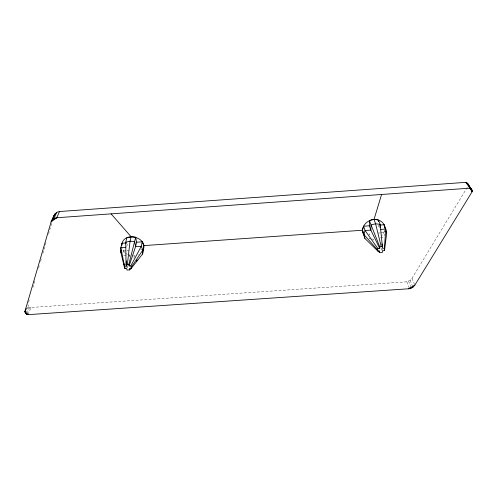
<?xml version="1.0" encoding="UTF-8"?>
<svg xmlns="http://www.w3.org/2000/svg" width="497" height="497" viewBox="0 0 497 497"><rect width="100%" height="100%" fill="white"/><g stroke="black" fill="none" stroke-linecap="round" stroke-linejoin="round"><path stroke-width="0.37" stroke-dasharray="2.48 1.86" d="M369.103 235.112L369.134 233.696L369.644 235.149M126.81 267.796L126.946 266.293M127.406 267.914L127.928 265.025M133.904 258.148L134.407 255.88M129.537 256.961L129.642 254.048M126.772 246.537L127.673 242.84M123.032 252.439L123.411 250.942L121.808 247.164M28.534 302.331L29.404 299.362M32.877 287.502L35.051 280.084M38.53 268.225L39.4 265.255M40.487 261.552L41.791 257.104M42.879 253.395L46.14 242.275M48.526 234.118L51.787 222.998M385.212 236.286L383.808 232.671L384.989 228.657M28.068 314.663L31.044 307.475L406.826 281.818L410.124 280.271L412.013 278.277L467.745 186.549M27.111 313.57L29.832 307.04L28.248 305.574L27.882 304.555M26.167 312.93L28.901 306.407M26.602 309.488L28.248 305.574M384.516 231.235L383.311 233.683L381.46 235.833M138.147 255.091L138.663 254.799M123.411 250.942L126.219 250.743M126.921 250.693L129.027 250.55M140.682 249.73L142.807 249.581M378.111 233.068L380.248 232.919M380.963 232.869L383.808 232.671M123.71 255.334L127.257 255.085M380.453 237.361L384.057 237.106M132.575 255.955L135.451 255.843M371.247 238.939L369.022 238.647L370.588 239.107M371.986 239.038L373.471 239.231L374.253 241.43M129.891 255.452L127.71 254.557M29.832 307.04L31.044 307.475M125.337 253.01L127.046 254.271M124.766 252.588L122.479 249.277M412.013 278.277L414.833 285.141M410.124 280.271L412.914 287.148M408.565 281.172L410.777 286.682M406.826 281.818L409.559 288.714M378.347 225.178L379.714 228.75M381.218 248.065L381.833 250.196M382.193 249.289L382.497 250.774"/><path stroke-width="0.75" d="M126.25 242.94L121.976 243.244L120.833 247.68L124.517 266.286L126.313 266.162L126.387 260.875M467.056 182.877L472.15 190.506L472.125 191.755L414.833 285.141L412.914 287.148L409.559 288.714L28.068 314.663L25.894 313.582L24.85 311.712L51.123 221.842C53.16 218.009 54.111 211.859 59.503 211.529L465.919 182.337L467.807 183.648L472.15 190.506L469.87 188.164L465.919 182.337M369.314 225.812L363.587 226.216L365.065 230.509L377.937 248.649L379.739 248.525L370.855 230.105L369.314 225.812L369.433 220.755C375.558 217.4 385.206 220.935 384.989 228.657M378.459 221.563L378.503 220.115C369.998 216.735 358.567 226.383 363.891 235.044M380.056 227.278L380.149 224.364L378.503 220.115M379.783 225.073L384.082 224.774L385.784 229.055L386.691 232.969L384.672 249.401L384.299 250.643L382.497 250.774L382.442 252.321L381.019 252.7L379.609 252.513L379.658 250.966L377.863 251.091L364.91 238.448L362.475 230.241L363.587 226.216M379.739 248.525L379.789 246.966L369.433 220.755M364.91 238.448L363.934 234.565L365.065 230.509L370.855 230.105L370.973 225.011L375.589 223.756L380.149 224.364L382.578 248.326L384.386 248.202L384.672 249.401M121.895 245.201L121.976 243.244M131.655 267.386L129.792 269.871L127.015 270.076L126.741 268.548L124.964 268.672L124.517 266.286M129.792 269.871L129.524 268.355L131.314 268.231L130.879 265.839L141.278 246.245L142.204 241.815L136.545 242.213L135.557 246.649L129.102 265.963L130.879 265.839M131.314 268.231L142.608 254.01L143.745 245.624L142.204 241.815M384.386 248.202L385.784 229.055L380.708 229.409M384.299 250.643L384.56 247.618M126.313 266.162L126.039 264.634L127.387 264.292L130.065 241.151L131.121 236.758L111.092 213.853M121.684 244.984C123.362 230.372 149.342 237.373 142.894 250.799M142.608 254.01L143.745 245.624L362.475 230.241L363.934 234.565L377.571 249.898L377.863 251.091M126.039 264.634L125.704 242.275L126.803 237.877L131.121 236.758L135.706 237.206L128.829 264.423L129.102 265.963M121.051 250.146L120.672 251.631L124.467 267.498M53.309 217.804L53.962 215.58M377.571 249.898L377.937 248.649M381.584 194.489L373.993 219.512L375.589 223.756L381.218 246.58L382.634 246.767M24.85 311.712L28.068 314.663L25.229 312.743L26.838 314.222L24.85 311.712L26.229 308.457M55.341 213.356L51.123 221.842L56.745 217.748L59.503 211.529M56.726 212.343L53.924 218.568L51.123 221.842M131.376 267.019L142.838 250.078L141.278 246.245L135.557 246.649L134.706 241.598L130.065 241.151L125.704 242.275L125.958 243.704M136.308 261.18L137.24 259.937M411.33 288.061L414.833 285.141L408.491 288.788L412.914 287.148M56.745 217.748L52.52 219.593L53.924 218.568L56.745 217.748L469.87 188.164L471.783 189.487M379.789 246.966L381.218 246.58M125.871 247.326L120.833 247.68L120.672 251.631L121.479 253.532M127.387 264.292L128.829 264.423M376.409 249.171L379.609 252.513M468.565 185.238L472.15 190.506M469.87 188.164L472.125 191.755L471.026 188.711M385.84 230.813L386.691 232.969M467.807 183.648L468.168 184.654M384.082 224.774L384.684 227.365M123.927 263.522L124.964 268.672M135.706 237.206L136.545 242.213M381.957 243.797L382.168 245.307"/></g></svg>
